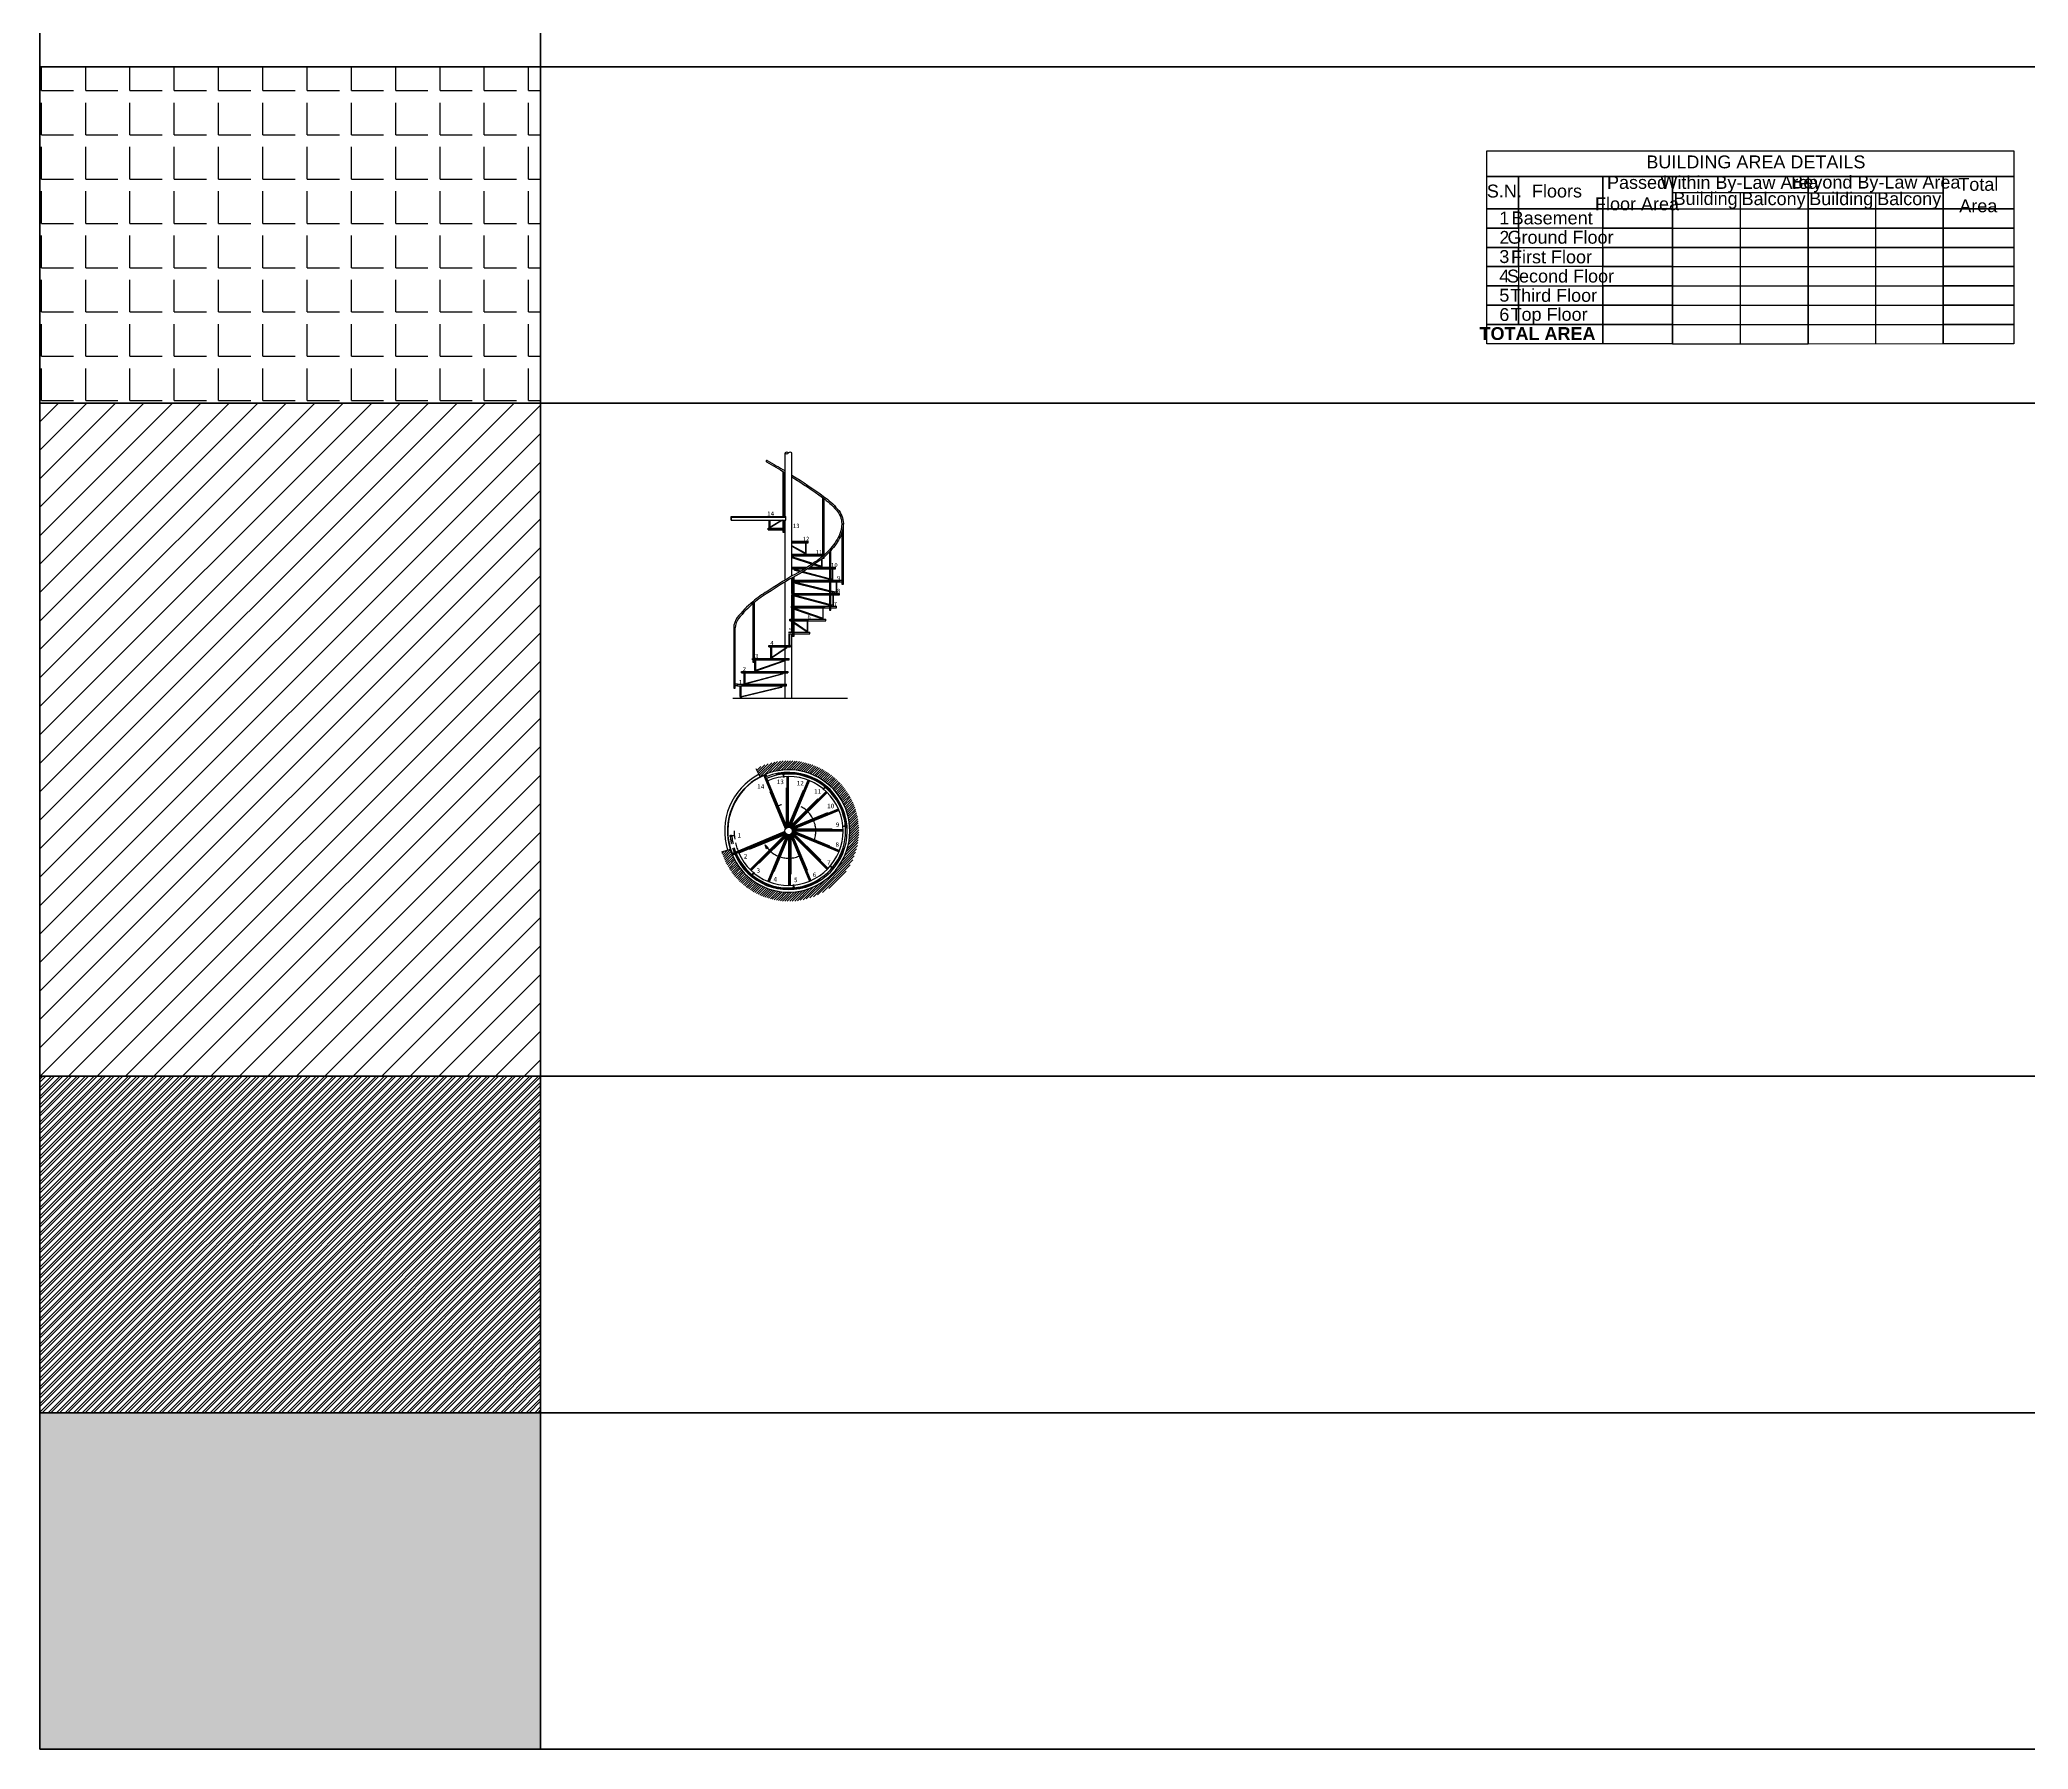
# Model space of a CAD drawing. Header units: feet. Extents: x 109753 to 150441, y 47761 to 75080.
# Drawn here: x 109753 to 110988, y 73026 to 74087 of the extents above; entities that cross this region are included whole.
import ezdxf

# ---------------------------------------------------------------- set-up
doc = ezdxf.new("R2010")
doc.units = ezdxf.units.FT
doc.header["$LTSCALE"] = 50
doc.header["$MEASUREMENT"] = 0
doc.linetypes.add('CENTER', pattern=[2, 1.25, -0.25, 0.25, -0.25])
doc.linetypes.add('DASHED', pattern=[0.75, 0.5, -0.25])
for name, color, linetype, lineweight in [('ELEVATION', 95, 'Continuous', 35), ('Table', 142, 'Continuous', 30), ('TEXT', 181, 'Continuous', 13)]:
    doc.layers.add(name, color=color, linetype=linetype, lineweight=lineweight)
doc.styles.add('GL_Imperial', font='GOTHIC.TTF', dxfattribs={"height": 8})
doc.styles.add('HZ', font='')
doc.styles.get('HZ').set_extended_font_data('SimHei')

# ---------------------------------------------------------------- blocks, each defined once
blk = doc.blocks.new('B1')
for p, q in [((-28116.9, -12800.8), (-28116.9, -12761.4)), ((-28112.6, -12837.8), (-28112.6, -12761.4)), ((-28150.4, -12803.2), (-28150.4, -12800.8)), ((-28150.4, -12800.8), (-28150.2, -12800.8)), ((-28150.4, -12803.2), (-28116.5, -12803.2)), ((-28150.2, -12803.2), (-28150.2, -12800.8)), ((-28150.2, -12800.8), (-28116.5, -12800.8)), ((-28150.2, -12801.1), (-28116.5, -12801.1)), ((-28150.2, -12801.3), (-28116.5, -12801.3)), ((-28116.9, -12840.4), (-28116.9, -12803.2)), ((-28116.5, -12803.2), (-28116.5, -12800.8)), ((-28127.4, -12809.1), (-28127.4, -12808.1)), ((-28127.4, -12808.1), (-28116.9, -12808.1)), ((-28127.4, -12809.1), (-28127.4, -12808.1)), ((-28127.4, -12808.6), (-28116.9, -12808.6)), ((-28127.4, -12809.1), (-28116.9, -12809.1)), ((-28112.6, -12816.2), (-28102.6, -12816.2)), ((-28112.6, -12816.7), (-28102.6, -12816.7)), ((-28112.6, -12817.2), (-28102.6, -12817.2)), ((-28112.6, -12824.3), (-28092.3, -12824.3)), ((-28112.6, -12824.8), (-28092.5, -12824.8)), ((-28112.6, -12825.3), (-28093.1, -12825.3)), ((-28102.6, -12817.2), (-28102.6, -12816.2)), ((-28092.3, -12824.6), (-28092.3, -12824.3)), ((-28112.6, -12832.4), (-28103.1, -12832.4)), ((-28112.6, -12832.9), (-28103.8, -12832.9)), ((-28112.6, -12833.3), (-28104.6, -12833.3)), ((-28112.6, -12848.6), (-28112.6, -12838.9)), ((-28102.8, -12833.3), (-28089.4, -12833.3)), ((-28102, -12832.9), (-28089.4, -12832.9)), ((-28101.3, -12832.4), (-28089.4, -12832.4)), ((-28088.5, -12832.4), (-28085.5, -12832.4)), ((-28088.5, -12832.9), (-28085.5, -12832.9)), ((-28088.5, -12833.3), (-28085.5, -12833.3)), ((-28085.5, -12833.3), (-28085.5, -12832.4)), ((-28116.9, -12880.9), (-28116.9, -12841.5)), ((-28112.7, -12848.6), (-28112.3, -12848.6)), ((-28112.7, -12848.6), (-28112.7, -12849.5)), ((-28112.7, -12849), (-28112.3, -12849)), ((-28112.7, -12849.5), (-28112.3, -12849.5)), ((-28112.6, -12840.5), (-28112.3, -12840.5)), ((-28112.6, -12841), (-28112.3, -12841)), ((-28112.6, -12841.4), (-28112.3, -12841.4)), ((-28112.6, -12856.6), (-28112.6, -12849.5)), ((-28111.3, -12840.5), (-28089.4, -12840.5)), ((-28111.3, -12841), (-28089.4, -12841)), ((-28111.3, -12841.4), (-28089.4, -12841.4)), ((-28111.3, -12848.6), (-28089.4, -12848.6)), ((-28111.3, -12849), (-28089.4, -12849)), ((-28111.3, -12849.5), (-28089.4, -12849.5)), ((-28088.5, -12840.5), (-28083.1, -12840.5)), ((-28088.5, -12841), (-28083.1, -12841)), ((-28088.5, -12841.4), (-28083.1, -12841.4)), ((-28088.5, -12848.6), (-28083.1, -12848.6)), ((-28088.5, -12849), (-28085.5, -12849)), ((-28088.5, -12849.5), (-28083.1, -12849.5)), ((-28085.5, -12849.5), (-28085.5, -12848.6)), ((-28083.1, -12840.5), (-28083.1, -12841.4)), ((-28083.1, -12840.5), (-28081.7, -12840.5)), ((-28083.1, -12841.4), (-28081.7, -12841.4)), ((-28083.1, -12849.5), (-28083.1, -12848.6)), ((-28113.9, -12864.7), (-28112.3, -12864.7)), ((-28113.9, -12865.7), (-28113.9, -12864.7)), ((-28113.2, -12856.6), (-28112.3, -12856.6)), ((-28113.2, -12856.6), (-28113.2, -12857.6)), ((-28113.2, -12857.1), (-28112.3, -12857.1)), ((-28113.2, -12857.6), (-28112.3, -12857.6)), ((-28112.6, -12864.7), (-28112.6, -12857.6)), ((-28111.3, -12856.6), (-28089.4, -12856.6)), ((-28111.3, -12857.1), (-28092.3, -12857.1)), ((-28111.3, -12857.6), (-28089.4, -12857.6)), ((-28111.3, -12864.7), (-28091.5, -12864.7)), ((-28102.6, -12865.7), (-28102.6, -12864.7)), ((-28092.3, -12857.6), (-28092.3, -12856.6)), ((-28091.5, -12865.7), (-28091.5, -12864.7)), ((-28088.5, -12856.6), (-28085, -12856.6)), ((-28088.5, -12857.6), (-28085, -12857.6)), ((-28085, -12857.6), (-28085, -12856.6)), ((-28114.8, -12872.8), (-28112.3, -12872.8)), ((-28114.8, -12873.8), (-28112.3, -12873.8)), ((-28114.4, -12880.5), (-28114.4, -12873.8)), ((-28114, -12880.5), (-28114, -12873.8)), ((-28113.9, -12865.2), (-28112.3, -12865.2)), ((-28113.9, -12865.7), (-28112.3, -12865.7)), ((-28112.6, -12872.8), (-28112.6, -12866.5)), ((-28112.6, -12913.7), (-28112.6, -12873.8)), ((-28111.3, -12865.2), (-28102.6, -12865.2)), ((-28111.3, -12865.7), (-28091.5, -12865.7)), ((-28111.3, -12872.8), (-28101.5, -12872.8)), ((-28111.3, -12873.8), (-28101.5, -12873.8)), ((-28101.5, -12873.8), (-28101.5, -12872.8)), ((-28137.2, -12889), (-28136.9, -12889)), ((-28137.2, -12889.9), (-28137.2, -12889)), ((-28135.9, -12889), (-28114.4, -12889)), ((-28126.9, -12880.9), (-28113.6, -12880.9)), ((-28126.9, -12881.8), (-28126.9, -12880.9)), ((-28126.9, -12881.8), (-28113.6, -12881.8)), ((-28125.8, -12889.9), (-28125.8, -12889)), ((-28125.8, -12889.5), (-28114.4, -12889.5)), ((-28116.9, -12882.8), (-28116.9, -12881.8)), ((-28116.9, -12889), (-28116.9, -12883.3)), ((-28114.4, -12889.9), (-28114.4, -12889)), ((-28113.6, -12881.8), (-28113.6, -12880.9)), ((-28144, -12897.1), (-28115.2, -12897.1)), ((-28144, -12898), (-28144, -12897.1)), ((-28144, -12898), (-28115.2, -12898)), ((-28137.2, -12889.9), (-28136.9, -12889.9)), ((-28136.3, -12898), (-28136.3, -12897.1)), ((-28136.3, -12897.5), (-28115.2, -12897.5)), ((-28135.9, -12889.9), (-28114.4, -12889.9)), ((-28116.9, -12897.1), (-28116.9, -12889.9)), ((-28116.9, -12905.1), (-28116.9, -12898)), ((-28115.2, -12897.1), (-28115.2, -12898)), ((-28149.4, -12913.7), (-28078.1, -12913.7)), ((-28146.5, -12905.1), (-28147.8, -12905.1)), ((-28146.5, -12906.1), (-28147.8, -12906.1)), ((-28146.5, -12906.1), (-28146.5, -12905.1)), ((-28146.5, -12905.1), (-28116, -12905.1)), ((-28146.5, -12906.1), (-28116, -12906.1)), ((-28143.6, -12906.1), (-28143.6, -12905.1)), ((-28143.6, -12905.6), (-28116, -12905.6)), ((-28116.9, -12913.7), (-28116.9, -12906.1)), ((-28116, -12906.1), (-28116, -12905.1))]:
    blk.add_line(p, q)
for points in [[(-28127.9, -12766.1, -0.00734), (-28116.9, -12772.6, -0.000719), (-28116.9, -12772.6, -0.000719)], [(-28112.6, -12776.3, -0.018666), (-28093.6, -12789.1, -0.063619), (-28085, -12796.9, -0.188885), (-28081.7, -12805.3, -0.102116), (-28083.3, -12812.8, -0.078684), (-28089.4, -12821.5, -0.081609), (-28098.2, -12829.1, -0.037698), (-28112.6, -12837.8, 0.011915), (-28128, -12847.4, 0.042031), (-28136.9, -12853.8, 0.052585), (-28146.6, -12863.7, 0.152736), (-28148.8, -12870)], [(-28112.6, -12775.2, -0.019138), (-28093, -12788.4, -0.063457), (-28084.3, -12796.3, -0.188637), (-28080.7, -12805.3, -0.102426), (-28082.5, -12813.2, -0.078523), (-28088.7, -12822.1, -0.081146), (-28097.7, -12829.9, -0.037562), (-28112.1, -12838.7, 0.011907), (-28127.5, -12848.2, 0.042135), (-28136.3, -12854.5, 0.052714), (-28145.8, -12864.3, 0.142547), (-28147.8, -12870)], [(-28128.4, -12766.9, -0.003401), (-28116.9, -12773.7, -0.001168), (-28116.9, -12773.7, -0.001168)], [(-28118.4, -12803.2), (-28126.3, -12808, -0.039381), (-28126.4, -12808), (-28126.4, -12808.1, 0.414214), (-28126.3, -12808.1), (-28126.8, -12808.1, 0.414214), (-28126.7, -12808.1), (-28126.7, -12807.9, -0.201513), (-28126.8, -12807.6), (-28126.8, -12803.2)], [(-28126.4, -12803.2), (-28126.4, -12807.4, 0.491845), (-28126.3, -12807.5), (-28119.1, -12803.2)], [(-28112.6, -12819.4), (-28104.2, -12824.1, 0.039381), (-28104.1, -12824.1), (-28104.1, -12824.2, -0.414214), (-28104.2, -12824.3), (-28103.7, -12824.3, -0.414214), (-28103.8, -12824.2), (-28103.8, -12824, 0.201513), (-28103.7, -12823.7), (-28103.7, -12817.2), (-28104.1, -12817.2), (-28104.1, -12823.6, -0.491845), (-28104.2, -12823.7), (-28112.6, -12819)], [(-28098.9, -12830.8), (-28094.4, -12832.2, 0.039381), (-28094.4, -12832.2), (-28094.4, -12832.3, -0.414214), (-28094.5, -12832.4), (-28094, -12832.4, -0.414214), (-28094.1, -12832.3), (-28094.1, -12832.1, 0.201513), (-28093.9, -12831.8), (-28093.9, -12827.3)], [(-28094.3, -12827.6), (-28094.3, -12831.7, -0.491845), (-28094.5, -12831.8), (-28098.5, -12830.5)], [(-28107, -12834.8), (-28110.8, -12833.8, -0.340622), (-28111, -12833.6), (-28111, -12833.3), (-28111.4, -12833.3), (-28111.4, -12833.6, 0.340622), (-28110.9, -12834.2), (-28107.5, -12835.1)], [(-28088.5, -12840.1), (-28087.8, -12840.3, 0.039381), (-28087.8, -12840.3), (-28087.8, -12840.4, -0.414214), (-28087.8, -12840.5), (-28087.4, -12840.5, -0.414214), (-28087.4, -12840.4), (-28087.4, -12840.2, 0.201513), (-28087.3, -12839.9), (-28087.3, -12833.3), (-28087.7, -12833.3), (-28087.7, -12839.7, -0.491845), (-28087.9, -12839.9), (-28088.5, -12839.7)], [(-28089.4, -12855.5), (-28110.4, -12850, -0.340622), (-28110.5, -12849.8), (-28110.5, -12849.5), (-28110.9, -12849.5), (-28110.9, -12849.8, 0.340622), (-28110.5, -12850.4), (-28089.4, -12855.9)], [(-28089.4, -12847), (-28110.3, -12841.9, -0.340622), (-28110.4, -12841.7), (-28110.4, -12841.4), (-28110.8, -12841.4), (-28110.8, -12841.7, 0.340622), (-28110.4, -12842.3), (-28089.4, -12847.4)], [(-28088.5, -12847.6), (-28085.3, -12848.4, 0.039381), (-28085.3, -12848.4), (-28085.3, -12848.5, -0.414214), (-28085.4, -12848.6), (-28084.9, -12848.6, -0.414214), (-28085, -12848.5), (-28085, -12848.3, 0.201513), (-28084.8, -12848), (-28084.8, -12841.4), (-28085.2, -12841.4), (-28085.2, -12847.8, -0.491845), (-28085.4, -12847.9), (-28088.5, -12847.2)], [(-28088.5, -12856.2), (-28087.4, -12856.5, 0.039381), (-28087.3, -12856.5), (-28087.3, -12856.6, -0.414214), (-28087.4, -12856.6), (-28086.9, -12856.6, -0.414214), (-28087, -12856.6), (-28087, -12856.4, 0.201513), (-28086.9, -12856.1), (-28086.9, -12849.5), (-28087.3, -12849.5), (-28087.3, -12855.9, -0.491845), (-28087.4, -12856), (-28088.5, -12855.8)], [(-28111.3, -12858.4, 0.064674), (-28111.2, -12858.5), (-28093.6, -12864.5, 0.039381), (-28093.6, -12864.5), (-28093.6, -12864.6, -0.414214), (-28093.7, -12864.7), (-28093.2, -12864.7, -0.414214), (-28093.3, -12864.6), (-28093.3, -12864.4, 0.201513), (-28093.2, -12864.2), (-28093.2, -12857.6), (-28093.5, -12857.6), (-28093.5, -12864, -0.491845), (-28093.7, -12864.1), (-28111.1, -12858.1, -0.340622), (-28111.2, -12857.9), (-28111.2, -12857.6), (-28111.3, -12857.6)], [(-28112.3, -12866.2), (-28112.3, -12866.2, -0.340622), (-28112.5, -12866), (-28112.5, -12865.7), (-28112.9, -12865.7), (-28112.9, -12866, 0.340622), (-28112.4, -12866.5), (-28112.3, -12866.6)], [(-28111.3, -12867.2), (-28103.2, -12872.6, 0.039381), (-28103.1, -12872.6), (-28103.1, -12872.7, -0.414214), (-28103.2, -12872.8), (-28102.7, -12872.8, -0.414214), (-28102.8, -12872.7), (-28102.8, -12872.5, 0.201513), (-28102.7, -12872.2), (-28102.7, -12865.7), (-28103.1, -12865.7), (-28103.1, -12872.1, -0.491845), (-28103.2, -12872.2), (-28111.3, -12866.8)], [(-28114, -12880.6), (-28114, -12880.8, 0.414214), (-28114, -12880.9), (-28114.4, -12880.9, 0.414214), (-28114.4, -12880.8), (-28114.4, -12880.6)]]:
    blk.add_lwpolyline(points, format="xyb")
for points in [[(-28118.2, -12773), (-28118.2, -12800.8)], [(-28117.2, -12800.8), (-28117.2, -12773.5)], [(-28093.6, -12789.1), (-28093.6, -12824.3)], [(-28092.6, -12824.3), (-28092.6, -12789.8)], [(-28118.2, -12803.2), (-28118.2, -12808.1)], [(-28117.2, -12808.1), (-28117.2, -12803.2)], [(-28118.2, -12809.1), (-28118.2, -12810.6), (-28117.2, -12810.6), (-28117.2, -12809.1)], [(-28081.7, -12811.1), (-28081.7, -12842.9), (-28080.7, -12842.9), (-28080.7, -12805.3)], [(-28099.6, -12830.1), (-28112.6, -12826)], [(-28112.6, -12826.4), (-28100, -12830.4)], [(-28093.9, -12826), (-28093.9, -12825.3), (-28094.3, -12825.3), (-28094.3, -12826.4)], [(-28093.6, -12825.3), (-28093.6, -12825.7)], [(-28093.3, -12826.8), (-28092.6, -12826.8), (-28092.6, -12826.1)], [(-28089.4, -12822.9), (-28089.4, -12859.1), (-28088.5, -12859.1), (-28088.5, -12821.8)], [(-28112.3, -12838.8), (-28112.3, -12875.3), (-28111.3, -12875.3), (-28111.3, -12838.3)], [(-28106.2, -12835.4), (-28089.4, -12839.9)], [(-28089.4, -12839.5), (-28105.7, -12835.2)], [(-28136.9, -12855), (-28136.9, -12891.4), (-28135.9, -12891.4), (-28135.9, -12854.2)]]:
    blk.add_lwpolyline(points)
blk.add_lwpolyline([(-28148.8, -12907.6), (-28147.8, -12907.6), (-28147.8, -12870), (-28148.8, -12870)], close=True)
for points in [[(-28125.8, -12881.8), (-28125.4, -12881.8), (-28125.4, -12888.2, 0.491845), (-28125.3, -12888.4), (-28116.2, -12882.3, 0.340622), (-28116, -12882.1), (-28116, -12881.8), (-28115.6, -12881.8), (-28115.6, -12882.1, -0.340622), (-28116.1, -12882.7), (-28125.3, -12888.8, -0.039381), (-28125.4, -12888.8), (-28125.4, -12888.9, 0.414214), (-28125.3, -12889), (-28125.8, -12889, 0.414214), (-28125.7, -12888.9), (-28125.7, -12888.7, -0.201513), (-28125.8, -12888.4)], [(-28142.2, -12898), (-28141.8, -12898), (-28141.8, -12904.4, 0.491845), (-28141.7, -12904.5), (-28118.8, -12898.5, 0.340622), (-28118.6, -12898.3), (-28118.6, -12898), (-28118.2, -12898), (-28118.2, -12898.3, -0.340622), (-28118.7, -12898.9), (-28141.7, -12905, -0.039381), (-28141.8, -12905), (-28141.8, -12905.1, 0.414214), (-28141.7, -12905.1), (-28142.2, -12905.1, 0.414214), (-28142.1, -12905.1), (-28142.1, -12904.9, -0.201513), (-28142.2, -12904.6)], [(-28135.6, -12889.9), (-28135.2, -12889.9), (-28135.2, -12896.3, 0.491845), (-28135, -12896.4), (-28117.6, -12890.4, 0.340622), (-28117.5, -12890.2), (-28117.5, -12889.9), (-28117.1, -12889.9), (-28117.1, -12890.2, -0.340622), (-28117.5, -12890.8), (-28135.1, -12896.9, -0.039381), (-28135.1, -12896.9), (-28135.1, -12897, 0.414214), (-28135.1, -12897.1), (-28135.5, -12897.1, 0.414214), (-28135.4, -12897), (-28135.4, -12896.8, -0.201513), (-28135.6, -12896.5)], [(-28144.7, -12906.1), (-28144.3, -12906.1), (-28144.3, -12912.5, 0.491845), (-28144.1, -12912.6), (-28119.3, -12906.6, 0.340622), (-28119.1, -12906.4), (-28119.1, -12906.1), (-28118.7, -12906.1), (-28118.7, -12906.4, -0.340622), (-28119.2, -12907), (-28144.2, -12913, -0.039381), (-28144.2, -12913), (-28144.2, -12913.6, 0.414214), (-28144.2, -12913.7), (-28144.6, -12913.7, 0.414214), (-28144.5, -12913.6), (-28144.5, -12912.9, -0.201513), (-28144.7, -12912.7)]]:
    blk.add_lwpolyline(points, format="xyb", close=True)
for centre, radius, start, end in [((-28128.2, -12766.5), 0.475, 59.0545, 239.0545), ((-28115.8, -12762.4), 1.46, 41.7789, 138.2211), ((-28115.8, -12760.4), 1.46, 221.7789, 318.2211), ((-28113.7, -12762.4), 1.46, 41.7789, 138.2211), ((-28126.4, -12807.6), 0.396, 225.573, 275.7392), ((-28104.1, -12823.7), 0.396, 264.2608, 314.427), ((-28094.3, -12831.8), 0.396, 264.2608, 314.427), ((-28087.7, -12839.9), 0.396, 264.2608, 314.427), ((-28085.2, -12848), 0.396, 264.2608, 314.427), ((-28093.5, -12864.2), 0.396, 264.2608, 314.427), ((-28087.3, -12856.1), 0.396, 264.2608, 314.427), ((-28103.1, -12872.2), 0.396, 264.2608, 314.427), ((-28125.4, -12888.4), 0.396, 225.573, 275.7392), ((-28114.2, -12880.5), 0.198, 180, 360), ((-28135.2, -12896.5), 0.396, 225.573, 275.7392), ((-28144.3, -12912.7), 0.396, 225.573, 275.7392), ((-28141.8, -12904.6), 0.396, 225.573, 275.7392)]:
    blk.add_arc(centre, radius, start, end)
at = {"style": 'HZ'}
for s, p in [('14', (-28127.9, -12800.4)), ('13', (-28112.1, -12808)), ('12', (-28106, -12816.1)), ('11', (-28097.9, -12824.2)), ('10', (-28088.4, -12832.3)), ('9', (-28084.7, -12840.4)), ('8', (-28084.7, -12848.4)), ('6', (-28103, -12864.6)), ('7', (-28086.7, -12856.5)), ('5', (-28114.7, -12872.7)), ('3', (-28135.6, -12888.9)), ('4', (-28126.1, -12880.8)), ('2', (-28143.2, -12896.9)), ('1', (-28145.6, -12905))]:
    blk.add_text(s, height=2.69, rotation=360, dxfattribs=at).set_placement(p)
blk = doc.blocks.new('SSA')
for p, q in [((129577.5, -97927.6), (129585.5, -97919.5)), ((129579.9, -97926.6), (129587.3, -97919.3)), ((129582.1, -97926), (129588.9, -97919.1)), ((129584.1, -97925.5), (129590.5, -97919)), ((129585.9, -97925.1), (129592, -97919)), ((129587.7, -97924.8), (129593.5, -97919)), ((129589.3, -97924.7), (129594.9, -97919.1)), ((129590.9, -97924.6), (129596.3, -97919.2)), ((129592.4, -97924.6), (129597.7, -97919.3)), ((129593.9, -97924.6), (129599, -97919.5)), ((129595.3, -97924.7), (129600.3, -97919.7)), ((129574.7, -97928.9), (129572.2, -97923.9)), ((129572.7, -97924.9), (129575, -97922.6)), ((129573.2, -97925.9), (129577.5, -97921.6)), ((129573.7, -97926.9), (129579.7, -97920.8)), ((129574.2, -97927.8), (129581.8, -97920.3)), ((129574.7, -97928.8), (129583.7, -97919.8)), ((129590.7, -97961), (129577, -97928)), ((129578.3, -97930.1), (129577.3, -97927.7)), ((129590.9, -97960.7), (129577.3, -97927.9)), ((129578.6, -97929.4), (129577.8, -97927.5)), ((129578.8, -97928.7), (129578.2, -97927.3)), ((129591.2, -97960.6), (129578.5, -97930)), ((129591.4, -97960.5), (129578.8, -97929.9)), ((129589.3, -97929.4), (129589.1, -97927.8)), ((129589.5, -97929.4), (129589.4, -97927.8)), ((129591.4, -97960.5), (129591.4, -97928.8)), ((129591.7, -97960.4), (129591.7, -97928.8)), ((129592, -97960.3), (129592, -97928.8)), ((129592.3, -97960.3), (129592.3, -97928.8)), ((129592.3, -97960.3), (129604.4, -97931)), ((129592.6, -97960.3), (129604.7, -97931.1)), ((129592.9, -97960.4), (129605, -97931.2)), ((129593.2, -97960.5), (129605.3, -97931.4)), ((129593.2, -97960.5), (129605.3, -97931.4)), ((129596.7, -97924.8), (129601.5, -97920)), ((129598, -97925), (129602.7, -97920.2)), ((129599.3, -97925.2), (129603.9, -97920.6)), ((129600.5, -97925.5), (129605.1, -97920.9)), ((129601.7, -97925.7), (129606.2, -97921.3)), ((129602.9, -97926.1), (129607.3, -97921.6)), ((129604, -97926.4), (129608.4, -97922.1)), ((129605.1, -97926.8), (129609.4, -97922.5)), ((129606.2, -97927.2), (129610.5, -97922.9)), ((129607.3, -97927.6), (129611.5, -97923.4)), ((129608.3, -97928.1), (129612.5, -97923.9)), ((129609.3, -97928.6), (129613.5, -97924.5)), ((129610.3, -97929.1), (129614.4, -97925)), ((129611.3, -97929.6), (129615.3, -97925.6)), ((129612.2, -97930.2), (129616.3, -97926.1)), ((129613.1, -97930.8), (129617.1, -97926.7)), ((129614, -97931.4), (129618, -97927.4)), ((129614.9, -97932), (129618.9, -97928)), ((129615.7, -97932.6), (129619.7, -97928.7)), ((129616.6, -97933.3), (129620.5, -97929.3)), ((129617.4, -97934), (129621.3, -97930)), ((129618.2, -97934.7), (129622.1, -97930.7)), ((129618.9, -97935.4), (129622.9, -97931.5)), ((129593.2, -97960.5), (129615.6, -97938.1)), ((129593.5, -97960.6), (129615.8, -97938.3)), ((129593.7, -97960.8), (129616, -97938.5)), ((129594, -97961), (129616.2, -97938.7)), ((129613.7, -97937), (129614.7, -97935.8)), ((129613.8, -97937.1), (129614.9, -97935.9)), ((129619.7, -97936.2), (129623.6, -97932.2)), ((129620.4, -97936.9), (129624.3, -97933)), ((129621.1, -97937.7), (129625.1, -97933.8)), ((129621.8, -97938.5), (129625.7, -97934.6)), ((129622.4, -97939.4), (129626.4, -97935.4)), ((129623.1, -97940.2), (129627.1, -97936.2)), ((129623.7, -97941.1), (129627.7, -97937.1)), ((129624.3, -97942), (129628.3, -97938)), ((129624.9, -97942.9), (129628.9, -97938.9)), ((129625.4, -97943.9), (129629.5, -97939.8)), ((129625.9, -97944.8), (129630.1, -97940.7)), ((129626.5, -97945.8), (129630.6, -97941.7)), ((129626.9, -97946.8), (129631.1, -97942.7)), ((129627.4, -97947.9), (129631.6, -97943.7)), ((129594, -97961), (129623.2, -97948.8)), ((129594.2, -97961.2), (129623.3, -97949.1)), ((129594.3, -97961.4), (129623.4, -97949.4)), ((129594.5, -97961.7), (129623.6, -97949.7)), ((129627.8, -97948.9), (129632.1, -97944.7)), ((129628.2, -97950), (129632.5, -97945.7)), ((129628.6, -97951.2), (129633, -97946.8)), ((129628.9, -97952.3), (129633.4, -97947.9)), ((129629.2, -97953.5), (129633.8, -97949)), ((129629.5, -97954.7), (129634.1, -97950.1)), ((129629.8, -97956), (129634.4, -97951.3)), ((129630, -97957.3), (129634.7, -97952.5)), ((129630.1, -97958.6), (129635, -97953.7)), ((129630.3, -97960), (129635.3, -97955)), ((129630.3, -97961.4), (129635.5, -97956.2)), ((129590, -97963), (129557, -97976.7)), ((129590.4, -97963.9), (129557.4, -97977.6)), ((129590.7, -97964.2), (129561.4, -97976.4)), ((129590.7, -97964.2), (129568.4, -97986.5)), ((129590.9, -97964.4), (129568.6, -97986.7)), ((129591.1, -97964.6), (129568.8, -97986.9)), ((129591.4, -97964.7), (129569, -97987.1)), ((129591.4, -97964.7), (129579.4, -97993.8)), ((129591.7, -97964.8), (129579.6, -97994)), ((129592, -97964.9), (129579.9, -97994.1)), ((129592.3, -97964.9), (129580.2, -97994.2)), ((129592.3, -97964.9), (129592.3, -97996.4)), ((129592.6, -97964.9), (129592.6, -97996.4)), ((129592.9, -97964.8), (129592.9, -97996.4)), ((129593.2, -97964.7), (129593.2, -97996.4)), ((129593.2, -97964.7), (129605.3, -97993.8)), ((129593.2, -97964.7), (129605.3, -97993.8)), ((129593.5, -97964.6), (129605.5, -97993.7)), ((129593.7, -97964.4), (129605.8, -97993.6)), ((129594, -97964.2), (129606.1, -97993.5)), ((129594, -97964.2), (129616.2, -97986.5)), ((129594, -97964.2), (129616.2, -97986.5)), ((129594.2, -97964), (129616.4, -97986.3)), ((129594.3, -97963.8), (129616.6, -97986.1)), ((129594.5, -97961.7), (129626.1, -97961.7)), ((129594.5, -97963.5), (129616.8, -97985.9)), ((129594.5, -97963.5), (129623.6, -97975.5)), ((129594.6, -97962), (129626.1, -97962)), ((129594.6, -97962.3), (129626.1, -97962.3)), ((129594.6, -97962.6), (129623.9, -97974.7)), ((129594.6, -97962.6), (129626.1, -97962.6)), ((129594.6, -97962.9), (129623.8, -97975)), ((129594.6, -97963.2), (129623.7, -97975.3)), ((129625.5, -97959.6), (129627.1, -97959.4)), ((129625.5, -97959.8), (129627.1, -97959.7)), ((129628.1, -97975.6), (129635.6, -97968.1)), ((129628.8, -97973.4), (129635.8, -97966.4)), ((129629.3, -97971.3), (129635.9, -97964.8)), ((129629.7, -97969.4), (129635.9, -97963.3)), ((129630, -97967.7), (129635.9, -97961.8)), ((129630.2, -97966), (129635.9, -97960.3)), ((129630.3, -97964.4), (129635.8, -97958.9)), ((129630.4, -97962.9), (129635.6, -97957.6)), ((129556, -97974), (129550.7, -97975.7)), ((129551, -97976.5), (129552.2, -97975.2)), ((129551.4, -97977.6), (129554.4, -97974.6)), ((129551.8, -97978.7), (129556.1, -97974.3)), ((129552.2, -97979.7), (129556.5, -97975.4)), ((129552.7, -97980.8), (129556.9, -97976.5)), ((129553.1, -97981.8), (129557.3, -97977.6)), ((129553.6, -97982.8), (129557.8, -97978.6)), ((129554.2, -97983.7), (129558.3, -97979.6)), ((129554.7, -97984.7), (129558.8, -97980.6)), ((129577.8, -97971.3), (129579.7, -97973.1)), ((129578.6, -97973.7), (129577.8, -97971.3)), ((129579.7, -97973.1), (129578.6, -97973.7)), ((129605.4, -98004.2), (129633.9, -97975.7)), ((129607.7, -98003.4), (129633.1, -97978)), ((129610.3, -98002.3), (129632.1, -97980.6)), ((129622.8, -97985.3), (129634.5, -97973.6)), ((129625.5, -97981.1), (129635, -97971.7)), ((129627, -97978.1), (129635.3, -97969.8)), ((129555.3, -97985.6), (129559.3, -97981.6)), ((129555.9, -97986.5), (129559.9, -97982.5)), ((129556.5, -97987.4), (129560.5, -97983.4)), ((129557.1, -97988.3), (129561.1, -97984.3)), ((129557.7, -97989.2), (129561.7, -97985.2)), ((129558.4, -97990), (129562.3, -97986)), ((129559, -97990.8), (129563, -97986.9)), ((129559.7, -97991.6), (129563.7, -97987.7)), ((129560.5, -97992.4), (129564.4, -97988.4)), ((129561.2, -97993.2), (129565.1, -97989.2)), ((129561.9, -97993.9), (129565.9, -97990)), ((129562.7, -97994.6), (129566.7, -97990.7)), ((129563.5, -97995.3), (129567.4, -97991.4)), ((129564.3, -97996), (129568.3, -97992.1)), ((129565.1, -97996.7), (129569.1, -97992.7)), ((129566, -97997.4), (129569.9, -97993.4)), ((129570.8, -97988.1), (129569.8, -97989.3)), ((129571, -97988.2), (129570, -97989.4)), ((129603.3, -98004.8), (129615.1, -97993.1)), ((129613.3, -98000.9), (129630.6, -97983.6)), ((129617.2, -97998.4), (129628.1, -97987.5)), ((129617.8, -97984.1), (129619, -97985.1)), ((129617.9, -97983.9), (129619.2, -97985)), ((129566.8, -97998), (129570.8, -97994)), ((129567.7, -97998.6), (129571.7, -97994.6)), ((129568.6, -97999.2), (129572.6, -97995.2)), ((129569.5, -97999.8), (129573.6, -97995.7)), ((129570.4, -98000.3), (129574.5, -97996.2)), ((129571.4, -98000.9), (129575.5, -97996.7)), ((129572.4, -98001.4), (129576.6, -97997.2)), ((129573.4, -98001.9), (129577.6, -97997.7)), ((129574.4, -98002.4), (129578.7, -97998.1)), ((129575.4, -98002.8), (129579.8, -97998.5)), ((129576.5, -98003.3), (129580.9, -97998.9)), ((129577.6, -98003.7), (129582, -97999.2)), ((129578.7, -98004), (129583.2, -97999.5)), ((129579.8, -98004.4), (129584.4, -97999.8)), ((129581, -98004.7), (129585.7, -98000.1)), ((129582.2, -98005), (129587, -98000.3)), ((129583.4, -98005.3), (129588.3, -98000.4)), ((129584.7, -98005.5), (129589.7, -98000.5)), ((129586, -98005.8), (129591.1, -98000.6)), ((129587.3, -98005.9), (129592.6, -98000.6)), ((129588.6, -98006.1), (129594.1, -98000.6)), ((129590, -98006.2), (129595.7, -98000.5)), ((129591.5, -98006.2), (129597.4, -98000.3)), ((129593, -98006.2), (129599.2, -98000)), ((129594.5, -98006.2), (129601.1, -97999.6)), ((129595.1, -97995.8), (129595.2, -97997.4)), ((129595.3, -97995.8), (129595.5, -97997.4)), ((129596.1, -98006.1), (129603.1, -97999.1)), ((129597.8, -98005.9), (129605.3, -97998.3)), ((129599.5, -98005.6), (129607.8, -97997.3)), ((129601.4, -98005.3), (129610.8, -97995.8))]:
    blk.add_line(p, q)
at = {"linetype": 'DASHED'}
for p, q in [((129590.4, -97961.3), (129576.7, -97928.2)), ((129591, -97960.7), (129591, -97928.8)), ((129591.9, -97960.3), (129604.1, -97930.9)), ((129592.8, -97960.3), (129615.3, -97937.8)), ((129593.6, -97960.7), (129623, -97948.5)), ((129591, -97964.5), (129561.6, -97976.7)), ((129591.8, -97964.9), (129569.3, -97987.4)), ((129592.7, -97964.9), (129580.6, -97994.3)), ((129593.6, -97964.5), (129593.6, -97996.4)), ((129594.2, -97963.9), (129606.4, -97993.3)), ((129594.3, -97961.3), (129626.1, -97961.3)), ((129594.6, -97962.2), (129624, -97974.4)), ((129594.6, -97963.1), (129617.1, -97985.6))]:
    blk.add_line(p, q, dxfattribs=at)
at = {"linetype": 'DASHED', "ltscale": 0.2}
for p, q in [((129558.6, -97965.4), (129557, -97965.6)), ((129558.6, -97965.7), (129557, -97965.8))]:
    blk.add_line(p, q, dxfattribs=at)
at = {"linetype": 'CENTER'}
blk.add_line((129590.2, -97963.5), (129557.2, -97977.2), dxfattribs=at)
for centre, radius in [((129589.2, -97927.3), 0.5), ((129615.1, -97935.5), 0.5), ((129592.3, -97962.6), 2.32), ((129627.6, -97959.5), 0.5), ((129569.5, -97989.7), 0.5), ((129619.5, -97985.4), 0.5), ((129595.4, -97997.9), 0.5)]:
    blk.add_circle(centre, radius)
at = {"linetype": 'DASHED', "ltscale": 0.2}
blk.add_circle((129556.5, -97965.7), 0.507, dxfattribs=at)
for radius, start, end in [(39.7, 117.5, 197.5), (38, 117.5, 197.5), (37.8, 113.2726, 201.7274), (38, 197.5, 117.5), (36.4, 203.2976, 111.7024), (35.4, 203.3205, 113.3205), (33.8, 203.3595, 112.5)]:
    blk.add_arc((129592.3, -97962.6), radius, start, end)
at = {"linetype": 'CENTER'}
blk.add_arc((129592.3, -97962.6), 35.9, 203.3089, 112.5, dxfattribs=at)
at = {"linetype": 'DASHED'}
blk.add_arc((129592.3, -97962.6), 16.9, 210.7812, 112.5, dxfattribs=at)
at = {"linetype": 'DASHED', "ltscale": 0.2}
for radius, start, end in [(36.4, 184.8006, 201.7024), (35.4, 185.0008, 201.6795), (33.8, 180, 202.5)]:
    blk.add_arc((129592.3, -97962.6), radius, start, end, dxfattribs=at)
at = {"style": 'HZ'}
for s, p in [('13', (129584.9, -97933.5)), ('12', (129597.3, -97934.3)), ('14', (129572.8, -97936.4)), ('11', (129608.1, -97939.5)), ('10', (129616.2, -97948.5)), ('1', (129560.6, -97966.7)), ('9', (129621.6, -97960.1)), ('2', (129564.5, -97979.7)), ('7', (129616.2, -97983.6)), ('8', (129621.4, -97972.4)), ('3', (129572.4, -97988.6)), ('4', (129582.9, -97994)), ('5', (129595.6, -97994.4)), ('6', (129607.3, -97991.2))]:
    blk.add_text(s, height=2.87, dxfattribs=at).set_placement(p)

msp = doc.modelspace()

# ---------------------------------------------------------------- hatches: boundary and pattern name
at = {"transparency": 33554687}
h = msp.add_hatch(dxfattribs=at)
h.set_pattern_fill('ANGLE', color=203, scale=100)
h.set_pattern_definition([(0, (129609.148, 84478.227), (0, 27.5), [20, -7.5]), (90, (129609.148, 84478.227), (-27.5, 2e-15), [20, -7.5])])
h.paths.add_polyline_path([(110064.1, 74070.6), (109753.2, 74070.6), (109753.2, 73861.6), (110064.1, 73861.6)])
h = msp.add_hatch(dxfattribs=at)
h.set_pattern_fill('ANSI31', color=203, scale=100)
h.set_pattern_definition([(45, (129609.148, 84478.227), (-8.838835, 8.838835), [])])
h.paths.add_polyline_path([(110064.1, 73861.6), (109753.2, 73861.6), (109753.2, 73443.6), (110064.1, 73443.6)])
h = msp.add_hatch(dxfattribs=at)
h.set_pattern_fill('ANSI32', color=203, scale=10)
h.set_pattern_definition([(45, (129609.148, 84478.227), (-2.6516504, 2.6516504), []), (45, (129610.916, 84478.227), (-2.6516504, 2.6516504), [])])
h.paths.add_polyline_path([(110064.1, 73443.6), (109753.2, 73443.6), (109753.2, 73234.6), (110064.1, 73234.6)])
h = msp.add_hatch(dxfattribs=at)
h.set_pattern_fill('AR-CONC', color=203)
h.set_pattern_definition([(50, (129609.148, 84478.227), (7.1726018, -0.6275213), [0.75, -8.25]), (355, (129609.148, 84478.227), (-1.3875133, 7.5219213), [0.6, -6.6]), (100.451444, (129609.746, 84478.175), (5.7850885, 6.8944), [0.637402, -7.0114211]), (46.1842, (129609.148, 84480.227), (10.6724133, -1.6551928), [1.125, -12.375]), (96.635635, (129610.037, 84480.089), (9.3466195, 9.741186), [0.9561034, -10.5171376]), (351.184164, (129609.148, 84480.227), (9.3466195, 9.741186), [0.9, -9.9]), (21, (129610.148, 84479.727), (5.9690705, -4.0261889), [0.75, -8.25]), (326, (129610.148, 84479.727), (2.4331533, 7.2515005), [0.6, -6.6]), (71.451445, (129610.6455, 84479.3915), (8.4022238, 3.2253115), [0.637402, -7.0114211]), (37.5, (129609.148, 84478.227), (0.12159855, 3.32893854), [0, -6.52, 0, -6.7, 0, -6.625]), (7.5, (129609.148, 84478.227), (2.6306954, 3.9441171), [0, -3.82, 0, -6.37, 0, -2.525]), (327.5, (129606.918, 84478.227), (5.33822436, -0.22554872), [0, -2.5, 0, -7.8, 0, -10.35]), (317.5, (129605.918, 84478.227), (5.8318617, 1.0010498), [0, -3.25, 0, -5.18, 0, -7.35])])
h.paths.add_polyline_path([(110064.1, 73234.6), (109753.2, 73234.6), (109753.2, 73025.6), (110064.1, 73025.6)])

# ---------------------------------------------------------------- linework, layer by layer
at = {"layer": 'ELEVATION'}
for p, q in [((109753.2, 73025.6), (109753.2, 74697.6)), ((110064.1, 74697.6), (110064.1, 73025.6)), ((109753.2, 74070.6), (111618.7, 74070.6)), ((109753.2, 73861.6), (111618.7, 73861.6)), ((109753.2, 73443.6), (111618.7, 73443.6)), ((109753.2, 73234.6), (111618.7, 73234.6)), ((111618.7, 73025.6), (109753.2, 73025.6))]:
    msp.add_line(p, q, dxfattribs=at)
at = {"layer": 'Table'}
for p, q in [((110766.9, 73992.4), (110851.1, 73992.4)), ((110809, 73992.4), (110809, 73982.4)), ((110809, 73982.4), (110809, 73970.4)), ((110851.1, 73992.3), (110934.9, 73992.3)), ((110893, 73992.3), (110893, 73982.3)), ((110893, 73982.4), (110893, 73970.4)), ((110809, 73970.3), (110809, 73958.4)), ((110893, 73970.3), (110893, 73958.4)), ((110809, 73958.4), (110808.9, 73946.4)), ((110893, 73958.4), (110893, 73946.4)), ((110809, 73946.3), (110809, 73934.4)), ((110893, 73946.3), (110893, 73934.4)), ((110809, 73934.4), (110809, 73922.4)), ((110893, 73934.4), (110893, 73922.4)), ((110809, 73922.3), (110809, 73910.4)), ((110893, 73922.3), (110893, 73910.4)), ((110809, 73910.4), (110809, 73898.3)), ((110893, 73910.4), (110893, 73898.3))]:
    msp.add_line(p, q, dxfattribs=at)
for points in [[(110651.6, 74018.4), (110978.8, 74018.4), (110978.8, 74002.4), (110651.6, 74002.4)], [(110651.6, 74002.4), (110671.4, 74002.4), (110671.4, 73982.4), (110651.6, 73982.4)], [(110671.4, 74002.4), (110723.6, 74002.4), (110723.6, 73982.4), (110671.4, 73982.4)], [(110723.6, 74002.4), (110766.9, 74002.4), (110766.9, 73982.4), (110723.6, 73982.4)], [(110766.9, 74002.4), (110851.1, 74002.3), (110851.1, 73982.2), (110766.9, 73982.3)], [(110851.1, 74002.3), (110934.9, 74002.4), (110934.9, 73982.4), (110851.1, 73982.3)], [(110934.9, 74002.4), (110978.8, 74002.4), (110978.8, 73982.4), (110934.9, 73982.4)], [(110651.6, 73982.4), (110671.4, 73982.4), (110671.4, 73970.4), (110651.6, 73970.4)], [(110671.4, 73982.4), (110723.6, 73982.4), (110723.6, 73970.4), (110671.4, 73970.4)], [(110723.6, 73982.4), (110766.9, 73982.4), (110766.9, 73970.4), (110723.6, 73970.4)], [(110766.9, 73982.4), (110851.1, 73982.3), (110851.1, 73970.2), (110766.9, 73970.3)], [(110851.1, 73982.3), (110934.9, 73982.4), (110934.9, 73970.4), (110851.1, 73970.3)], [(110934.9, 73982.4), (110978.8, 73982.4), (110978.8, 73970.4), (110934.9, 73970.4)], [(110651.6, 73970.4), (110671.4, 73970.4), (110671.4, 73958.4), (110651.6, 73958.4)], [(110723.6, 73970.4), (110766.9, 73970.4), (110766.9, 73958.4), (110723.6, 73958.4)], [(110766.9, 73970.4), (110851.1, 73970.3), (110851.1, 73958.2), (110766.9, 73958.3)], [(110851.1, 73970.3), (110934.9, 73970.4), (110934.9, 73958.4), (110851.1, 73958.3)], [(110934.9, 73970.4), (110978.8, 73970.4), (110978.8, 73958.4), (110934.9, 73958.4)], [(110651.6, 73958.4), (110671.4, 73958.4), (110671.4, 73946.4), (110651.6, 73946.4)], [(110671.4, 73958.4), (110723.6, 73958.4), (110723.6, 73946.4), (110671.4, 73946.4)], [(110723.6, 73958.4), (110766.9, 73958.4), (110766.9, 73946.4), (110723.6, 73946.4)], [(110766.9, 73958.4), (110851.1, 73958.3), (110851.1, 73946.2), (110766.9, 73946.3)], [(110851.1, 73958.3), (110934.9, 73958.4), (110934.9, 73946.4), (110851.1, 73946.3)], [(110934.9, 73958.4), (110978.8, 73958.4), (110978.8, 73946.4), (110934.9, 73946.4)], [(110651.6, 73946.4), (110671.4, 73946.4), (110671.4, 73934.4), (110651.6, 73934.4)], [(110723.6, 73946.4), (110766.9, 73946.4), (110766.9, 73934.4), (110723.6, 73934.4)], [(110766.9, 73946.4), (110851.1, 73946.3), (110851.1, 73934.2), (110766.9, 73934.3)], [(110851.1, 73946.3), (110934.9, 73946.4), (110934.9, 73934.4), (110851.1, 73934.3)], [(110934.9, 73946.4), (110978.8, 73946.4), (110978.8, 73934.4), (110934.9, 73934.4)], [(110651.6, 73934.4), (110671.4, 73934.4), (110671.4, 73922.4), (110651.6, 73922.4)], [(110671.4, 73934.4), (110723.6, 73934.4), (110723.6, 73922.4), (110671.4, 73922.4)], [(110723.6, 73934.4), (110766.9, 73934.4), (110766.9, 73922.4), (110723.6, 73922.4)], [(110766.9, 73934.4), (110851.1, 73934.3), (110851.1, 73922.2), (110766.9, 73922.3)], [(110851.1, 73934.3), (110934.9, 73934.4), (110934.9, 73922.4), (110851.1, 73922.3)], [(110934.9, 73934.4), (110978.8, 73934.4), (110978.8, 73922.4), (110934.9, 73922.4)], [(110651.6, 73922.4), (110671.4, 73922.4), (110671.4, 73910.4), (110651.6, 73910.4)], [(110671.4, 73922.4), (110723.6, 73922.4), (110723.6, 73910.4), (110671.4, 73910.4)], [(110723.6, 73922.4), (110766.9, 73922.4), (110766.9, 73910.4), (110723.6, 73910.4)], [(110766.9, 73922.4), (110851.1, 73922.3), (110851.1, 73910.2), (110766.9, 73910.3)], [(110851.1, 73922.3), (110934.9, 73922.4), (110934.9, 73910.4), (110851.1, 73910.3)], [(110934.9, 73922.4), (110978.8, 73922.4), (110978.8, 73910.4), (110934.9, 73910.4)], [(110651.6, 73910.4), (110723.6, 73910.4), (110723.6, 73898.4), (110651.6, 73898.4)], [(110723.6, 73910.4), (110766.9, 73910.4), (110766.9, 73898.4), (110723.6, 73898.4)], [(110766.9, 73910.4), (110851.1, 73910.3), (110851.1, 73898.2), (110766.9, 73898.3)], [(110851.1, 73910.3), (110934.9, 73910.4), (110934.9, 73898.4), (110851.1, 73898.3)], [(110934.9, 73910.4), (110978.8, 73910.4), (110978.8, 73898.4), (110934.9, 73898.4)]]:
    msp.add_lwpolyline(points, close=True, dxfattribs=at)

# ---------------------------------------------------------------- block references
for name, p in [('B1', (138332.8, 86592.1)), ('SSA', (-19374.2, 171558.5))]:
    msp.add_blockref(name, p)

# ---------------------------------------------------------------- texts
at = {"layer": 'TEXT', "char_height": 8, "style": 'GL_Imperial'}
for s, insert, width, attachment_point in [('{\\fArial|b0|i0|c0|p34;BUILDING AREA DETAILS}', (110750.7, 74011.4), 153.846, 4), ('{\\fArial|b0|i0|c0|p34;S.N.}', (110662.5, 73993.3), 119.88, 5), ('{\\fArial|b0|i0|c0|p34;Floors}', (110695.2, 73993.3), 119.88, 5), ('{\\fArial|b0|i0|c0|p34;Passed \\PFloor Area}', (110744.9, 73992), 86.953, 5), ('{\\fArial|b0|i0|c0|p34;Within By-Law Area}', (110808.5, 73997.5), 119.88, 5), ('{\\fArial|b0|i0|c0|p34;Building}', (110787.5, 73987.5), 119.88, 5), ('{\\fArial|b0|i0|c0|p34;Balcony}', (110829.7, 73987.4), 119.88, 5), ('{\\fArial|b0|i0|c0|p34;Beyond By-Law Area}', (110893.2, 73997.7), 119.88, 5), ('{\\fArial|b0|i0|c0|p34;Building}', (110871.7, 73987.4), 119.88, 5), ('{\\fArial|b0|i0|c0|p34;Balcony}', (110913.9, 73987.4), 119.88, 5), ('{\\fArial|b0|i0|c0|p34;Total Area}', (110956.8, 73990.8), 41.447, 5), ('{\\fArial|b0|i0|c0|p34;1}', (110662.5, 73976.6), 119.88, 5), ('{\\fArial|b0|i0|c0|p34;Basement}', (110692.2, 73976.6), 119.88, 5), ('2', (110662.5, 73964.6), 119.88, 5), ('{\\fArial|b0|i0|c0|p34;Ground Floor}', (110697.4, 73964.6), 119.88, 5), ('{\\fArial|b0|i0|c0|p34;3}', (110662.5, 73952.6), 119.88, 5), ('{\\fArial|b0|i0|c0|p34;First Floor}', (110691.8, 73952.4), 119.88, 5), ('{\\fArial|b0|i0|c0|p34;4}', (110662.5, 73940.6), 119.88, 5), ('{\\fArial|b0|i0|c0|p34;Second Floor}', (110697.4, 73940.5), 119.88, 5), ('{\\fArial|b0|i0|c0|p34;5}', (110662.5, 73928.6), 119.88, 5), ('{\\fArial|b0|i0|c0|p34;Third Floor}', (110693.1, 73928.5), 119.88, 5), ('{\\fArial|b0|i0|c0|p34;6}', (110662.5, 73916.6), 119.88, 5), ('{\\fArial|b0|i0|c0|p34;Top Floor}', (110690.3, 73915.6), 119.88, 5), ('{\\fArial|b1|i0|c0|p34;TOTAL AREA}', (110683.1, 73904.8), 119.88, 5)]:
    msp.add_mtext(s, dxfattribs=dict(at, insert=insert, width=width, attachment_point=attachment_point))

doc.saveas('drawing.dxf')
